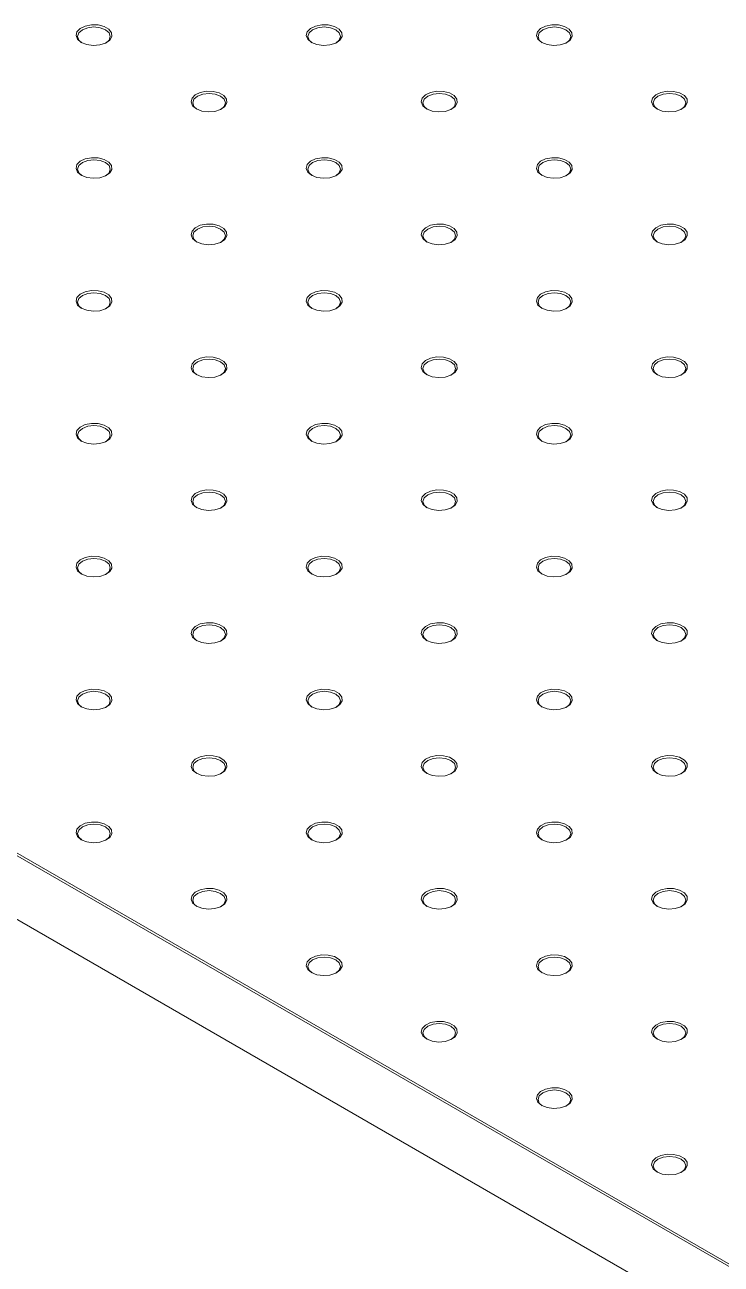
# Model space of a CAD drawing. Header units: inches. Extents: x 0.1 to 10.9, y 0 to 8.5.
# Drawn here: x 8.123 to 8.512, y 6.978 to 7.671 of the extents above; entities that cross this region are included whole.
import ezdxf

# ---------------------------------------------------------------- set-up
doc = ezdxf.new("R2010")
doc.units = ezdxf.units.IN
doc.header["$MEASUREMENT"] = 0

msp = doc.modelspace()

# ---------------------------------------------------------------- linework, layer by layer
at = {"color": 7, "linetype": 'Continuous', "lineweight": 18}
for p, q in [((9.63171, 6.33292), (7.33362, 7.65959)), ((7.33426, 7.6607), (9.63236, 6.33404)), ((7.33362, 7.62396), (9.63171, 6.29729)), ((9.63236, 6.29692), (7.33426, 7.62359))]:
    msp.add_line(p, q, dxfattribs=at)
at = {"color": 7, "linetype": 'Continuous', "lineweight": 18, "flags": 128}
for points in [[(8.15415, 7.66087), (8.15206, 7.66263), (8.15122, 7.6647), (8.15173, 7.66681), (8.15352, 7.66867), (8.15637, 7.67003), (8.15987, 7.67071), (8.16355, 7.67061), (8.16693, 7.66975), (8.16954, 7.66825), (8.17103, 7.6663), (8.1712, 7.66417), (8.17003, 7.66215), (8.16767, 7.66051), (8.16445, 7.65947), (8.16079, 7.65918), (8.1572, 7.65966), (8.15415, 7.66087)], [(8.28271, 7.66087), (8.28063, 7.66263), (8.27978, 7.6647), (8.28029, 7.66681), (8.28209, 7.66867), (8.28493, 7.67003), (8.28843, 7.67071), (8.29212, 7.67061), (8.2955, 7.66975), (8.29811, 7.66825), (8.2996, 7.6663), (8.29977, 7.66417), (8.29859, 7.66215), (8.29624, 7.66051), (8.29301, 7.65947), (8.28935, 7.65918), (8.28576, 7.65966), (8.28271, 7.66087)], [(8.41128, 7.66087), (8.40919, 7.66263), (8.40835, 7.6647), (8.40886, 7.66681), (8.41065, 7.66867), (8.41349, 7.67003), (8.417, 7.67071), (8.42068, 7.67061), (8.42406, 7.66975), (8.42667, 7.66825), (8.42816, 7.6663), (8.42833, 7.66417), (8.42716, 7.66215), (8.4248, 7.66051), (8.42158, 7.65947), (8.41792, 7.65918), (8.41433, 7.65966), (8.41128, 7.66087)], [(8.16802, 7.66068), (8.16969, 7.66221), (8.17039, 7.66423), (8.16969, 7.66624), (8.16771, 7.66796), (8.16475, 7.6691), (8.16125, 7.6695), (8.15776, 7.6691), (8.15479, 7.66796), (8.15281, 7.66624), (8.15212, 7.66423), (8.15281, 7.66221), (8.15449, 7.66068)], [(8.29659, 7.66068), (8.29826, 7.66221), (8.29895, 7.66423), (8.29826, 7.66624), (8.29628, 7.66796), (8.29331, 7.6691), (8.28982, 7.6695), (8.28632, 7.6691), (8.28336, 7.66796), (8.28138, 7.66624), (8.28068, 7.66423), (8.28138, 7.66221), (8.28305, 7.66068)], [(8.42515, 7.66068), (8.42682, 7.66221), (8.42752, 7.66423), (8.42682, 7.66624), (8.42484, 7.66796), (8.42188, 7.6691), (8.41838, 7.6695), (8.41489, 7.6691), (8.41192, 7.66796), (8.40994, 7.66624), (8.40925, 7.66423), (8.40994, 7.66221), (8.41162, 7.66068)], [(8.21843, 7.62376), (8.21635, 7.62552), (8.2155, 7.62759), (8.21601, 7.6297), (8.21781, 7.63156), (8.22065, 7.63293), (8.22415, 7.6336), (8.22784, 7.6335), (8.23121, 7.63264), (8.23382, 7.63114), (8.23531, 7.62919), (8.23548, 7.62706), (8.23431, 7.62504), (8.23195, 7.6234), (8.22873, 7.62236), (8.22507, 7.62207), (8.22148, 7.62255), (8.21843, 7.62376)], [(8.2323, 7.62357), (8.23398, 7.6251), (8.23467, 7.62712), (8.23398, 7.62913), (8.232, 7.63085), (8.22903, 7.63199), (8.22554, 7.63239), (8.22204, 7.63199), (8.21908, 7.63085), (8.21709, 7.62913), (8.2164, 7.62712), (8.21709, 7.6251), (8.21877, 7.62357)], [(8.347, 7.62376), (8.34491, 7.62552), (8.34407, 7.62759), (8.34458, 7.6297), (8.34637, 7.63156), (8.34921, 7.63293), (8.35271, 7.6336), (8.3564, 7.6335), (8.35978, 7.63264), (8.36239, 7.63114), (8.36388, 7.62919), (8.36405, 7.62706), (8.36288, 7.62504), (8.36052, 7.6234), (8.35729, 7.62236), (8.35364, 7.62207), (8.35004, 7.62255), (8.347, 7.62376)], [(8.36087, 7.62357), (8.36254, 7.6251), (8.36324, 7.62712), (8.36254, 7.62913), (8.36056, 7.63085), (8.3576, 7.63199), (8.3541, 7.63239), (8.3506, 7.63199), (8.34764, 7.63085), (8.34566, 7.62913), (8.34496, 7.62712), (8.34566, 7.6251), (8.34733, 7.62357)], [(8.47556, 7.62376), (8.47348, 7.62552), (8.47263, 7.62759), (8.47314, 7.6297), (8.47494, 7.63156), (8.47778, 7.63293), (8.48128, 7.6336), (8.48497, 7.6335), (8.48834, 7.63264), (8.49095, 7.63114), (8.49244, 7.62919), (8.49261, 7.62706), (8.49144, 7.62504), (8.48908, 7.6234), (8.48586, 7.62236), (8.4822, 7.62207), (8.47861, 7.62255), (8.47556, 7.62376)], [(8.48943, 7.62357), (8.49111, 7.6251), (8.4918, 7.62712), (8.49111, 7.62913), (8.48913, 7.63085), (8.48616, 7.63199), (8.48267, 7.63239), (8.47917, 7.63199), (8.4762, 7.63085), (8.47422, 7.62913), (8.47353, 7.62712), (8.47422, 7.6251), (8.4759, 7.62357)], [(8.15415, 7.58665), (8.15206, 7.58841), (8.15122, 7.59048), (8.15173, 7.59259), (8.15352, 7.59445), (8.15637, 7.59582), (8.15987, 7.59649), (8.16355, 7.59639), (8.16693, 7.59553), (8.16954, 7.59403), (8.17103, 7.59208), (8.1712, 7.58995), (8.17003, 7.58793), (8.16767, 7.58629), (8.16445, 7.58525), (8.16079, 7.58496), (8.1572, 7.58544), (8.15415, 7.58665)], [(8.16802, 7.58646), (8.16969, 7.58799), (8.17039, 7.59001), (8.16969, 7.59203), (8.16771, 7.59374), (8.16475, 7.59488), (8.16125, 7.59528), (8.15776, 7.59488), (8.15479, 7.59374), (8.15281, 7.59203), (8.15212, 7.59001), (8.15281, 7.58799), (8.15449, 7.58646)], [(8.28271, 7.58665), (8.28063, 7.58841), (8.27978, 7.59048), (8.28029, 7.59259), (8.28209, 7.59445), (8.28493, 7.59582), (8.28843, 7.59649), (8.29212, 7.59639), (8.2955, 7.59553), (8.29811, 7.59403), (8.2996, 7.59208), (8.29977, 7.58995), (8.29859, 7.58793), (8.29624, 7.58629), (8.29301, 7.58525), (8.28935, 7.58496), (8.28576, 7.58544), (8.28271, 7.58665)], [(8.29659, 7.58646), (8.29826, 7.58799), (8.29895, 7.59001), (8.29826, 7.59203), (8.29628, 7.59374), (8.29331, 7.59488), (8.28982, 7.59528), (8.28632, 7.59488), (8.28336, 7.59374), (8.28138, 7.59203), (8.28068, 7.59001), (8.28138, 7.58799), (8.28305, 7.58646)], [(8.41128, 7.58665), (8.40919, 7.58841), (8.40835, 7.59048), (8.40886, 7.59259), (8.41065, 7.59445), (8.41349, 7.59582), (8.417, 7.59649), (8.42068, 7.59639), (8.42406, 7.59553), (8.42667, 7.59403), (8.42816, 7.59208), (8.42833, 7.58995), (8.42716, 7.58793), (8.4248, 7.58629), (8.42158, 7.58525), (8.41792, 7.58496), (8.41433, 7.58544), (8.41128, 7.58665)], [(8.42515, 7.58646), (8.42682, 7.58799), (8.42752, 7.59001), (8.42682, 7.59203), (8.42484, 7.59374), (8.42188, 7.59488), (8.41838, 7.59528), (8.41489, 7.59488), (8.41192, 7.59374), (8.40994, 7.59203), (8.40925, 7.59001), (8.40994, 7.58799), (8.41162, 7.58646)], [(8.21843, 7.54954), (8.21635, 7.5513), (8.2155, 7.55337), (8.21601, 7.55548), (8.21781, 7.55734), (8.22065, 7.55871), (8.22415, 7.55938), (8.22784, 7.55928), (8.23121, 7.55842), (8.23382, 7.55692), (8.23531, 7.55497), (8.23548, 7.55284), (8.23431, 7.55082), (8.23195, 7.54918), (8.22873, 7.54814), (8.22507, 7.54785), (8.22148, 7.54833), (8.21843, 7.54954)], [(8.2323, 7.54935), (8.23398, 7.55088), (8.23467, 7.5529), (8.23398, 7.55492), (8.232, 7.55663), (8.22903, 7.55777), (8.22554, 7.55817), (8.22204, 7.55777), (8.21908, 7.55663), (8.21709, 7.55492), (8.2164, 7.5529), (8.21709, 7.55088), (8.21877, 7.54935)], [(8.347, 7.54954), (8.34491, 7.5513), (8.34407, 7.55337), (8.34458, 7.55548), (8.34637, 7.55734), (8.34921, 7.55871), (8.35271, 7.55938), (8.3564, 7.55928), (8.35978, 7.55842), (8.36239, 7.55692), (8.36388, 7.55497), (8.36405, 7.55284), (8.36288, 7.55082), (8.36052, 7.54918), (8.35729, 7.54814), (8.35364, 7.54785), (8.35004, 7.54833), (8.347, 7.54954)], [(8.36087, 7.54935), (8.36254, 7.55088), (8.36324, 7.5529), (8.36254, 7.55492), (8.36056, 7.55663), (8.3576, 7.55777), (8.3541, 7.55817), (8.3506, 7.55777), (8.34764, 7.55663), (8.34566, 7.55492), (8.34496, 7.5529), (8.34566, 7.55088), (8.34733, 7.54935)], [(8.47556, 7.54954), (8.47348, 7.5513), (8.47263, 7.55337), (8.47314, 7.55548), (8.47494, 7.55734), (8.47778, 7.55871), (8.48128, 7.55938), (8.48497, 7.55928), (8.48834, 7.55842), (8.49095, 7.55692), (8.49244, 7.55497), (8.49261, 7.55284), (8.49144, 7.55082), (8.48908, 7.54918), (8.48586, 7.54814), (8.4822, 7.54785), (8.47861, 7.54833), (8.47556, 7.54954)], [(8.48943, 7.54935), (8.49111, 7.55088), (8.4918, 7.5529), (8.49111, 7.55492), (8.48913, 7.55663), (8.48616, 7.55777), (8.48267, 7.55817), (8.47917, 7.55777), (8.4762, 7.55663), (8.47422, 7.55492), (8.47353, 7.5529), (8.47422, 7.55088), (8.4759, 7.54935)], [(8.15415, 7.51243), (8.15206, 7.51419), (8.15122, 7.51626), (8.15173, 7.51837), (8.15352, 7.52024), (8.15637, 7.5216), (8.15987, 7.52227), (8.16355, 7.52218), (8.16693, 7.52131), (8.16954, 7.51981), (8.17103, 7.51786), (8.1712, 7.51573), (8.17003, 7.51371), (8.16767, 7.51207), (8.16445, 7.51103), (8.16079, 7.51074), (8.1572, 7.51123), (8.15415, 7.51243)], [(8.16802, 7.51224), (8.16969, 7.51377), (8.17039, 7.51579), (8.16969, 7.51781), (8.16771, 7.51952), (8.16475, 7.52066), (8.16125, 7.52106), (8.15776, 7.52066), (8.15479, 7.51952), (8.15281, 7.51781), (8.15212, 7.51579), (8.15281, 7.51377), (8.15449, 7.51224)], [(8.28271, 7.51243), (8.28063, 7.51419), (8.27978, 7.51626), (8.28029, 7.51837), (8.28209, 7.52024), (8.28493, 7.5216), (8.28843, 7.52227), (8.29212, 7.52218), (8.2955, 7.52131), (8.29811, 7.51981), (8.2996, 7.51786), (8.29977, 7.51573), (8.29859, 7.51371), (8.29624, 7.51207), (8.29301, 7.51103), (8.28935, 7.51074), (8.28576, 7.51123), (8.28271, 7.51243)], [(8.29659, 7.51224), (8.29826, 7.51377), (8.29895, 7.51579), (8.29826, 7.51781), (8.29628, 7.51952), (8.29331, 7.52066), (8.28982, 7.52106), (8.28632, 7.52066), (8.28336, 7.51952), (8.28138, 7.51781), (8.28068, 7.51579), (8.28138, 7.51377), (8.28305, 7.51224)], [(8.41128, 7.51243), (8.40919, 7.51419), (8.40835, 7.51626), (8.40886, 7.51837), (8.41065, 7.52024), (8.41349, 7.5216), (8.417, 7.52227), (8.42068, 7.52218), (8.42406, 7.52131), (8.42667, 7.51981), (8.42816, 7.51786), (8.42833, 7.51573), (8.42716, 7.51371), (8.4248, 7.51207), (8.42158, 7.51103), (8.41792, 7.51074), (8.41433, 7.51123), (8.41128, 7.51243)], [(8.42515, 7.51224), (8.42682, 7.51377), (8.42752, 7.51579), (8.42682, 7.51781), (8.42484, 7.51952), (8.42188, 7.52066), (8.41838, 7.52106), (8.41489, 7.52066), (8.41192, 7.51952), (8.40994, 7.51781), (8.40925, 7.51579), (8.40994, 7.51377), (8.41162, 7.51224)], [(8.21843, 7.47532), (8.21635, 7.47708), (8.2155, 7.47915), (8.21601, 7.48126), (8.21781, 7.48313), (8.22065, 7.48449), (8.22415, 7.48516), (8.22784, 7.48507), (8.23121, 7.48421), (8.23382, 7.4827), (8.23531, 7.48075), (8.23548, 7.47862), (8.23431, 7.4766), (8.23195, 7.47496), (8.22873, 7.47392), (8.22507, 7.47363), (8.22148, 7.47412), (8.21843, 7.47532)], [(8.2323, 7.47514), (8.23398, 7.47666), (8.23467, 7.47868), (8.23398, 7.4807), (8.232, 7.48241), (8.22903, 7.48355), (8.22554, 7.48395), (8.22204, 7.48355), (8.21908, 7.48241), (8.21709, 7.4807), (8.2164, 7.47868), (8.21709, 7.47666), (8.21877, 7.47514)], [(8.347, 7.47532), (8.34491, 7.47708), (8.34407, 7.47915), (8.34458, 7.48126), (8.34637, 7.48313), (8.34921, 7.48449), (8.35271, 7.48516), (8.3564, 7.48507), (8.35978, 7.48421), (8.36239, 7.4827), (8.36388, 7.48075), (8.36405, 7.47862), (8.36288, 7.4766), (8.36052, 7.47496), (8.35729, 7.47392), (8.35364, 7.47363), (8.35004, 7.47412), (8.347, 7.47532)], [(8.36087, 7.47514), (8.36254, 7.47666), (8.36324, 7.47868), (8.36254, 7.4807), (8.36056, 7.48241), (8.3576, 7.48355), (8.3541, 7.48395), (8.3506, 7.48355), (8.34764, 7.48241), (8.34566, 7.4807), (8.34496, 7.47868), (8.34566, 7.47666), (8.34733, 7.47514)], [(8.47556, 7.47532), (8.47348, 7.47708), (8.47263, 7.47915), (8.47314, 7.48126), (8.47494, 7.48313), (8.47778, 7.48449), (8.48128, 7.48516), (8.48497, 7.48507), (8.48834, 7.48421), (8.49095, 7.4827), (8.49244, 7.48075), (8.49261, 7.47862), (8.49144, 7.4766), (8.48908, 7.47496), (8.48586, 7.47392), (8.4822, 7.47363), (8.47861, 7.47412), (8.47556, 7.47532)], [(8.48943, 7.47514), (8.49111, 7.47666), (8.4918, 7.47868), (8.49111, 7.4807), (8.48913, 7.48241), (8.48616, 7.48355), (8.48267, 7.48395), (8.47917, 7.48355), (8.4762, 7.48241), (8.47422, 7.4807), (8.47353, 7.47868), (8.47422, 7.47666), (8.4759, 7.47514)], [(8.15415, 7.43821), (8.15206, 7.43997), (8.15122, 7.44204), (8.15173, 7.44415), (8.15352, 7.44602), (8.15637, 7.44738), (8.15987, 7.44806), (8.16355, 7.44796), (8.16693, 7.4471), (8.16954, 7.44559), (8.17103, 7.44364), (8.1712, 7.44151), (8.17003, 7.43949), (8.16767, 7.43785), (8.16445, 7.43681), (8.16079, 7.43652), (8.1572, 7.43701), (8.15415, 7.43821)], [(8.16802, 7.43803), (8.16969, 7.43955), (8.17039, 7.44157), (8.16969, 7.44359), (8.16771, 7.4453), (8.16475, 7.44644), (8.16125, 7.44684), (8.15776, 7.44644), (8.15479, 7.4453), (8.15281, 7.44359), (8.15212, 7.44157), (8.15281, 7.43955), (8.15449, 7.43803)], [(8.28271, 7.43821), (8.28063, 7.43997), (8.27978, 7.44204), (8.28029, 7.44415), (8.28209, 7.44602), (8.28493, 7.44738), (8.28843, 7.44806), (8.29212, 7.44796), (8.2955, 7.4471), (8.29811, 7.44559), (8.2996, 7.44364), (8.29977, 7.44151), (8.29859, 7.43949), (8.29624, 7.43785), (8.29301, 7.43681), (8.28935, 7.43652), (8.28576, 7.43701), (8.28271, 7.43821)], [(8.29659, 7.43803), (8.29826, 7.43955), (8.29895, 7.44157), (8.29826, 7.44359), (8.29628, 7.4453), (8.29331, 7.44644), (8.28982, 7.44684), (8.28632, 7.44644), (8.28336, 7.4453), (8.28138, 7.44359), (8.28068, 7.44157), (8.28138, 7.43955), (8.28305, 7.43803)], [(8.41128, 7.43821), (8.40919, 7.43997), (8.40835, 7.44204), (8.40886, 7.44415), (8.41065, 7.44602), (8.41349, 7.44738), (8.417, 7.44806), (8.42068, 7.44796), (8.42406, 7.4471), (8.42667, 7.44559), (8.42816, 7.44364), (8.42833, 7.44151), (8.42716, 7.43949), (8.4248, 7.43785), (8.42158, 7.43681), (8.41792, 7.43652), (8.41433, 7.43701), (8.41128, 7.43821)], [(8.42515, 7.43803), (8.42682, 7.43955), (8.42752, 7.44157), (8.42682, 7.44359), (8.42484, 7.4453), (8.42188, 7.44644), (8.41838, 7.44684), (8.41489, 7.44644), (8.41192, 7.4453), (8.40994, 7.44359), (8.40925, 7.44157), (8.40994, 7.43955), (8.41162, 7.43803)], [(8.21843, 7.4011), (8.21635, 7.40286), (8.2155, 7.40493), (8.21601, 7.40704), (8.21781, 7.40891), (8.22065, 7.41027), (8.22415, 7.41095), (8.22784, 7.41085), (8.23121, 7.40999), (8.23382, 7.40848), (8.23531, 7.40653), (8.23548, 7.4044), (8.23431, 7.40238), (8.23195, 7.40074), (8.22873, 7.3997), (8.22507, 7.39941), (8.22148, 7.3999), (8.21843, 7.4011)], [(8.2323, 7.40092), (8.23398, 7.40244), (8.23467, 7.40446), (8.23398, 7.40648), (8.232, 7.40819), (8.22903, 7.40933), (8.22554, 7.40973), (8.22204, 7.40933), (8.21908, 7.40819), (8.21709, 7.40648), (8.2164, 7.40446), (8.21709, 7.40244), (8.21877, 7.40092)], [(8.347, 7.4011), (8.34491, 7.40286), (8.34407, 7.40493), (8.34458, 7.40704), (8.34637, 7.40891), (8.34921, 7.41027), (8.35271, 7.41095), (8.3564, 7.41085), (8.35978, 7.40999), (8.36239, 7.40848), (8.36388, 7.40653), (8.36405, 7.4044), (8.36288, 7.40238), (8.36052, 7.40074), (8.35729, 7.3997), (8.35364, 7.39941), (8.35004, 7.3999), (8.347, 7.4011)], [(8.36087, 7.40092), (8.36254, 7.40244), (8.36324, 7.40446), (8.36254, 7.40648), (8.36056, 7.40819), (8.3576, 7.40933), (8.3541, 7.40973), (8.3506, 7.40933), (8.34764, 7.40819), (8.34566, 7.40648), (8.34496, 7.40446), (8.34566, 7.40244), (8.34733, 7.40092)], [(8.47556, 7.4011), (8.47348, 7.40286), (8.47263, 7.40493), (8.47314, 7.40704), (8.47494, 7.40891), (8.47778, 7.41027), (8.48128, 7.41095), (8.48497, 7.41085), (8.48834, 7.40999), (8.49095, 7.40848), (8.49244, 7.40653), (8.49261, 7.4044), (8.49144, 7.40238), (8.48908, 7.40074), (8.48586, 7.3997), (8.4822, 7.39941), (8.47861, 7.3999), (8.47556, 7.4011)], [(8.48943, 7.40092), (8.49111, 7.40244), (8.4918, 7.40446), (8.49111, 7.40648), (8.48913, 7.40819), (8.48616, 7.40933), (8.48267, 7.40973), (8.47917, 7.40933), (8.4762, 7.40819), (8.47422, 7.40648), (8.47353, 7.40446), (8.47422, 7.40244), (8.4759, 7.40092)], [(8.15415, 7.36399), (8.15206, 7.36575), (8.15122, 7.36782), (8.15173, 7.36994), (8.15352, 7.3718), (8.15637, 7.37316), (8.15987, 7.37384), (8.16355, 7.37374), (8.16693, 7.37288), (8.16954, 7.37137), (8.17103, 7.36942), (8.1712, 7.36729), (8.17003, 7.36527), (8.16767, 7.36363), (8.16445, 7.36259), (8.16079, 7.3623), (8.1572, 7.36279), (8.15415, 7.36399)], [(8.28271, 7.36399), (8.28063, 7.36575), (8.27978, 7.36782), (8.28029, 7.36994), (8.28209, 7.3718), (8.28493, 7.37316), (8.28843, 7.37384), (8.29212, 7.37374), (8.2955, 7.37288), (8.29811, 7.37137), (8.2996, 7.36942), (8.29977, 7.36729), (8.29859, 7.36527), (8.29624, 7.36363), (8.29301, 7.36259), (8.28935, 7.3623), (8.28576, 7.36279), (8.28271, 7.36399)], [(8.41128, 7.36399), (8.40919, 7.36575), (8.40835, 7.36782), (8.40886, 7.36994), (8.41065, 7.3718), (8.41349, 7.37316), (8.417, 7.37384), (8.42068, 7.37374), (8.42406, 7.37288), (8.42667, 7.37137), (8.42816, 7.36942), (8.42833, 7.36729), (8.42716, 7.36527), (8.4248, 7.36363), (8.42158, 7.36259), (8.41792, 7.3623), (8.41433, 7.36279), (8.41128, 7.36399)], [(8.16802, 7.36381), (8.16969, 7.36533), (8.17039, 7.36735), (8.16969, 7.36937), (8.16771, 7.37108), (8.16475, 7.37222), (8.16125, 7.37262), (8.15776, 7.37222), (8.15479, 7.37108), (8.15281, 7.36937), (8.15212, 7.36735), (8.15281, 7.36533), (8.15449, 7.36381)], [(8.29659, 7.36381), (8.29826, 7.36533), (8.29895, 7.36735), (8.29826, 7.36937), (8.29628, 7.37108), (8.29331, 7.37222), (8.28982, 7.37262), (8.28632, 7.37222), (8.28336, 7.37108), (8.28138, 7.36937), (8.28068, 7.36735), (8.28138, 7.36533), (8.28305, 7.36381)], [(8.42515, 7.36381), (8.42682, 7.36533), (8.42752, 7.36735), (8.42682, 7.36937), (8.42484, 7.37108), (8.42188, 7.37222), (8.41838, 7.37262), (8.41489, 7.37222), (8.41192, 7.37108), (8.40994, 7.36937), (8.40925, 7.36735), (8.40994, 7.36533), (8.41162, 7.36381)], [(8.21843, 7.32688), (8.21635, 7.32864), (8.2155, 7.33072), (8.21601, 7.33283), (8.21781, 7.33469), (8.22065, 7.33605), (8.22415, 7.33673), (8.22784, 7.33663), (8.23121, 7.33577), (8.23382, 7.33426), (8.23531, 7.33231), (8.23548, 7.33018), (8.23431, 7.32816), (8.23195, 7.32652), (8.22873, 7.32548), (8.22507, 7.32519), (8.22148, 7.32568), (8.21843, 7.32688)], [(8.2323, 7.3267), (8.23398, 7.32822), (8.23467, 7.33024), (8.23398, 7.33226), (8.232, 7.33397), (8.22903, 7.33511), (8.22554, 7.33552), (8.22204, 7.33511), (8.21908, 7.33397), (8.21709, 7.33226), (8.2164, 7.33024), (8.21709, 7.32822), (8.21877, 7.3267)], [(8.347, 7.32688), (8.34491, 7.32864), (8.34407, 7.33072), (8.34458, 7.33283), (8.34637, 7.33469), (8.34921, 7.33605), (8.35271, 7.33673), (8.3564, 7.33663), (8.35978, 7.33577), (8.36239, 7.33426), (8.36388, 7.33231), (8.36405, 7.33018), (8.36288, 7.32816), (8.36052, 7.32652), (8.35729, 7.32548), (8.35364, 7.32519), (8.35004, 7.32568), (8.347, 7.32688)], [(8.36087, 7.3267), (8.36254, 7.32822), (8.36324, 7.33024), (8.36254, 7.33226), (8.36056, 7.33397), (8.3576, 7.33511), (8.3541, 7.33552), (8.3506, 7.33511), (8.34764, 7.33397), (8.34566, 7.33226), (8.34496, 7.33024), (8.34566, 7.32822), (8.34733, 7.3267)], [(8.47556, 7.32688), (8.47348, 7.32864), (8.47263, 7.33072), (8.47314, 7.33283), (8.47494, 7.33469), (8.47778, 7.33605), (8.48128, 7.33673), (8.48497, 7.33663), (8.48834, 7.33577), (8.49095, 7.33426), (8.49244, 7.33231), (8.49261, 7.33018), (8.49144, 7.32816), (8.48908, 7.32652), (8.48586, 7.32548), (8.4822, 7.32519), (8.47861, 7.32568), (8.47556, 7.32688)], [(8.48943, 7.3267), (8.49111, 7.32822), (8.4918, 7.33024), (8.49111, 7.33226), (8.48913, 7.33397), (8.48616, 7.33511), (8.48267, 7.33552), (8.47917, 7.33511), (8.4762, 7.33397), (8.47422, 7.33226), (8.47353, 7.33024), (8.47422, 7.32822), (8.4759, 7.3267)], [(8.15415, 7.28977), (8.15206, 7.29153), (8.15122, 7.29361), (8.15173, 7.29572), (8.15352, 7.29758), (8.15637, 7.29894), (8.15987, 7.29962), (8.16355, 7.29952), (8.16693, 7.29866), (8.16954, 7.29715), (8.17103, 7.2952), (8.1712, 7.29307), (8.17003, 7.29105), (8.16767, 7.28941), (8.16445, 7.28838), (8.16079, 7.28808), (8.1572, 7.28857), (8.15415, 7.28977)], [(8.16802, 7.28959), (8.16969, 7.29111), (8.17039, 7.29313), (8.16969, 7.29515), (8.16771, 7.29686), (8.16475, 7.298), (8.16125, 7.29841), (8.15776, 7.298), (8.15479, 7.29686), (8.15281, 7.29515), (8.15212, 7.29313), (8.15281, 7.29111), (8.15449, 7.28959)], [(8.28271, 7.28977), (8.28063, 7.29153), (8.27978, 7.29361), (8.28029, 7.29572), (8.28209, 7.29758), (8.28493, 7.29894), (8.28843, 7.29962), (8.29212, 7.29952), (8.2955, 7.29866), (8.29811, 7.29715), (8.2996, 7.2952), (8.29977, 7.29307), (8.29859, 7.29105), (8.29624, 7.28941), (8.29301, 7.28838), (8.28935, 7.28808), (8.28576, 7.28857), (8.28271, 7.28977)], [(8.29659, 7.28959), (8.29826, 7.29111), (8.29895, 7.29313), (8.29826, 7.29515), (8.29628, 7.29686), (8.29331, 7.298), (8.28982, 7.29841), (8.28632, 7.298), (8.28336, 7.29686), (8.28138, 7.29515), (8.28068, 7.29313), (8.28138, 7.29111), (8.28305, 7.28959)], [(8.41128, 7.28977), (8.40919, 7.29153), (8.40835, 7.29361), (8.40886, 7.29572), (8.41065, 7.29758), (8.41349, 7.29894), (8.417, 7.29962), (8.42068, 7.29952), (8.42406, 7.29866), (8.42667, 7.29715), (8.42816, 7.2952), (8.42833, 7.29307), (8.42716, 7.29105), (8.4248, 7.28941), (8.42158, 7.28838), (8.41792, 7.28808), (8.41433, 7.28857), (8.41128, 7.28977)], [(8.42515, 7.28959), (8.42682, 7.29111), (8.42752, 7.29313), (8.42682, 7.29515), (8.42484, 7.29686), (8.42188, 7.298), (8.41838, 7.29841), (8.41489, 7.298), (8.41192, 7.29686), (8.40994, 7.29515), (8.40925, 7.29313), (8.40994, 7.29111), (8.41162, 7.28959)], [(8.21843, 7.25266), (8.21635, 7.25442), (8.2155, 7.2565), (8.21601, 7.25861), (8.21781, 7.26047), (8.22065, 7.26183), (8.22415, 7.26251), (8.22784, 7.26241), (8.23121, 7.26155), (8.23382, 7.26004), (8.23531, 7.25809), (8.23548, 7.25596), (8.23431, 7.25394), (8.23195, 7.2523), (8.22873, 7.25127), (8.22507, 7.25097), (8.22148, 7.25146), (8.21843, 7.25266)], [(8.347, 7.25266), (8.34491, 7.25442), (8.34407, 7.2565), (8.34458, 7.25861), (8.34637, 7.26047), (8.34921, 7.26183), (8.35271, 7.26251), (8.3564, 7.26241), (8.35978, 7.26155), (8.36239, 7.26004), (8.36388, 7.25809), (8.36405, 7.25596), (8.36288, 7.25394), (8.36052, 7.2523), (8.35729, 7.25127), (8.35364, 7.25097), (8.35004, 7.25146), (8.347, 7.25266)], [(8.47556, 7.25266), (8.47348, 7.25442), (8.47263, 7.2565), (8.47314, 7.25861), (8.47494, 7.26047), (8.47778, 7.26183), (8.48128, 7.26251), (8.48497, 7.26241), (8.48834, 7.26155), (8.49095, 7.26004), (8.49244, 7.25809), (8.49261, 7.25596), (8.49144, 7.25394), (8.48908, 7.2523), (8.48586, 7.25127), (8.4822, 7.25097), (8.47861, 7.25146), (8.47556, 7.25266)], [(8.2323, 7.25248), (8.23398, 7.254), (8.23467, 7.25602), (8.23398, 7.25804), (8.232, 7.25975), (8.22903, 7.26089), (8.22554, 7.2613), (8.22204, 7.26089), (8.21908, 7.25975), (8.21709, 7.25804), (8.2164, 7.25602), (8.21709, 7.254), (8.21877, 7.25248)], [(8.36087, 7.25248), (8.36254, 7.254), (8.36324, 7.25602), (8.36254, 7.25804), (8.36056, 7.25975), (8.3576, 7.26089), (8.3541, 7.2613), (8.3506, 7.26089), (8.34764, 7.25975), (8.34566, 7.25804), (8.34496, 7.25602), (8.34566, 7.254), (8.34733, 7.25248)], [(8.48943, 7.25248), (8.49111, 7.254), (8.4918, 7.25602), (8.49111, 7.25804), (8.48913, 7.25975), (8.48616, 7.26089), (8.48267, 7.2613), (8.47917, 7.26089), (8.4762, 7.25975), (8.47422, 7.25804), (8.47353, 7.25602), (8.47422, 7.254), (8.4759, 7.25248)], [(8.15415, 7.21555), (8.15206, 7.21731), (8.15122, 7.21939), (8.15173, 7.2215), (8.15352, 7.22336), (8.15637, 7.22472), (8.15987, 7.2254), (8.16355, 7.2253), (8.16693, 7.22444), (8.16954, 7.22293), (8.17103, 7.22098), (8.1712, 7.21885), (8.17003, 7.21683), (8.16767, 7.21519), (8.16445, 7.21416), (8.16079, 7.21386), (8.1572, 7.21435), (8.15415, 7.21555)], [(8.16802, 7.21537), (8.16969, 7.21689), (8.17039, 7.21891), (8.16969, 7.22093), (8.16771, 7.22264), (8.16475, 7.22379), (8.16125, 7.22419), (8.15776, 7.22379), (8.15479, 7.22264), (8.15281, 7.22093), (8.15212, 7.21891), (8.15281, 7.21689), (8.15449, 7.21537)], [(8.28271, 7.21555), (8.28063, 7.21731), (8.27978, 7.21939), (8.28029, 7.2215), (8.28209, 7.22336), (8.28493, 7.22472), (8.28843, 7.2254), (8.29212, 7.2253), (8.2955, 7.22444), (8.29811, 7.22293), (8.2996, 7.22098), (8.29977, 7.21885), (8.29859, 7.21683), (8.29624, 7.21519), (8.29301, 7.21416), (8.28935, 7.21386), (8.28576, 7.21435), (8.28271, 7.21555)], [(8.29659, 7.21537), (8.29826, 7.21689), (8.29895, 7.21891), (8.29826, 7.22093), (8.29628, 7.22264), (8.29331, 7.22379), (8.28982, 7.22419), (8.28632, 7.22379), (8.28336, 7.22264), (8.28138, 7.22093), (8.28068, 7.21891), (8.28138, 7.21689), (8.28305, 7.21537)], [(8.41128, 7.21555), (8.40919, 7.21731), (8.40835, 7.21939), (8.40886, 7.2215), (8.41065, 7.22336), (8.41349, 7.22472), (8.417, 7.2254), (8.42068, 7.2253), (8.42406, 7.22444), (8.42667, 7.22293), (8.42816, 7.22098), (8.42833, 7.21885), (8.42716, 7.21683), (8.4248, 7.21519), (8.42158, 7.21416), (8.41792, 7.21386), (8.41433, 7.21435), (8.41128, 7.21555)], [(8.42515, 7.21537), (8.42682, 7.21689), (8.42752, 7.21891), (8.42682, 7.22093), (8.42484, 7.22264), (8.42188, 7.22379), (8.41838, 7.22419), (8.41489, 7.22379), (8.41192, 7.22264), (8.40994, 7.22093), (8.40925, 7.21891), (8.40994, 7.21689), (8.41162, 7.21537)], [(8.21843, 7.17844), (8.21635, 7.1802), (8.2155, 7.18228), (8.21601, 7.18439), (8.21781, 7.18625), (8.22065, 7.18761), (8.22415, 7.18829), (8.22784, 7.18819), (8.23121, 7.18733), (8.23382, 7.18582), (8.23531, 7.18387), (8.23548, 7.18174), (8.23431, 7.17972), (8.23195, 7.17808), (8.22873, 7.17705), (8.22507, 7.17675), (8.22148, 7.17724), (8.21843, 7.17844)], [(8.2323, 7.17826), (8.23398, 7.17978), (8.23467, 7.1818), (8.23398, 7.18382), (8.232, 7.18553), (8.22903, 7.18668), (8.22554, 7.18708), (8.22204, 7.18668), (8.21908, 7.18553), (8.21709, 7.18382), (8.2164, 7.1818), (8.21709, 7.17978), (8.21877, 7.17826)], [(8.347, 7.17844), (8.34491, 7.1802), (8.34407, 7.18228), (8.34458, 7.18439), (8.34637, 7.18625), (8.34921, 7.18761), (8.35271, 7.18829), (8.3564, 7.18819), (8.35978, 7.18733), (8.36239, 7.18582), (8.36388, 7.18387), (8.36405, 7.18174), (8.36288, 7.17972), (8.36052, 7.17808), (8.35729, 7.17705), (8.35364, 7.17675), (8.35004, 7.17724), (8.347, 7.17844)], [(8.36087, 7.17826), (8.36254, 7.17978), (8.36324, 7.1818), (8.36254, 7.18382), (8.36056, 7.18553), (8.3576, 7.18668), (8.3541, 7.18708), (8.3506, 7.18668), (8.34764, 7.18553), (8.34566, 7.18382), (8.34496, 7.1818), (8.34566, 7.17978), (8.34733, 7.17826)], [(8.47556, 7.17844), (8.47348, 7.1802), (8.47263, 7.18228), (8.47314, 7.18439), (8.47494, 7.18625), (8.47778, 7.18761), (8.48128, 7.18829), (8.48497, 7.18819), (8.48834, 7.18733), (8.49095, 7.18582), (8.49244, 7.18387), (8.49261, 7.18174), (8.49144, 7.17972), (8.48908, 7.17808), (8.48586, 7.17705), (8.4822, 7.17675), (8.47861, 7.17724), (8.47556, 7.17844)], [(8.48943, 7.17826), (8.49111, 7.17978), (8.4918, 7.1818), (8.49111, 7.18382), (8.48913, 7.18553), (8.48616, 7.18668), (8.48267, 7.18708), (8.47917, 7.18668), (8.4762, 7.18553), (8.47422, 7.18382), (8.47353, 7.1818), (8.47422, 7.17978), (8.4759, 7.17826)], [(8.28271, 7.14134), (8.28063, 7.14309), (8.27978, 7.14517), (8.28029, 7.14728), (8.28209, 7.14914), (8.28493, 7.1505), (8.28843, 7.15118), (8.29212, 7.15108), (8.2955, 7.15022), (8.29811, 7.14871), (8.2996, 7.14676), (8.29977, 7.14463), (8.29859, 7.14261), (8.29624, 7.14097), (8.29301, 7.13994), (8.28935, 7.13964), (8.28576, 7.14013), (8.28271, 7.14134)], [(8.29659, 7.14115), (8.29826, 7.14268), (8.29895, 7.14469), (8.29826, 7.14671), (8.29628, 7.14842), (8.29331, 7.14957), (8.28982, 7.14997), (8.28632, 7.14957), (8.28336, 7.14842), (8.28138, 7.14671), (8.28068, 7.14469), (8.28138, 7.14268), (8.28305, 7.14115)], [(8.41128, 7.14134), (8.40919, 7.14309), (8.40835, 7.14517), (8.40886, 7.14728), (8.41065, 7.14914), (8.41349, 7.1505), (8.417, 7.15118), (8.42068, 7.15108), (8.42406, 7.15022), (8.42667, 7.14871), (8.42816, 7.14676), (8.42833, 7.14463), (8.42716, 7.14261), (8.4248, 7.14097), (8.42158, 7.13994), (8.41792, 7.13964), (8.41433, 7.14013), (8.41128, 7.14134)], [(8.42515, 7.14115), (8.42682, 7.14268), (8.42752, 7.14469), (8.42682, 7.14671), (8.42484, 7.14842), (8.42188, 7.14957), (8.41838, 7.14997), (8.41489, 7.14957), (8.41192, 7.14842), (8.40994, 7.14671), (8.40925, 7.14469), (8.40994, 7.14268), (8.41162, 7.14115)], [(8.347, 7.10423), (8.34491, 7.10598), (8.34407, 7.10806), (8.34458, 7.11017), (8.34637, 7.11203), (8.34921, 7.11339), (8.35271, 7.11407), (8.3564, 7.11397), (8.35978, 7.11311), (8.36239, 7.1116), (8.36388, 7.10965), (8.36405, 7.10753), (8.36288, 7.1055), (8.36052, 7.10386), (8.35729, 7.10283), (8.35364, 7.10253), (8.35004, 7.10302), (8.347, 7.10423)], [(8.36087, 7.10404), (8.36254, 7.10557), (8.36324, 7.10758), (8.36254, 7.1096), (8.36056, 7.11131), (8.3576, 7.11246), (8.3541, 7.11286), (8.3506, 7.11246), (8.34764, 7.11131), (8.34566, 7.1096), (8.34496, 7.10758), (8.34566, 7.10557), (8.34733, 7.10404)], [(8.47556, 7.10423), (8.47348, 7.10598), (8.47263, 7.10806), (8.47314, 7.11017), (8.47494, 7.11203), (8.47778, 7.11339), (8.48128, 7.11407), (8.48497, 7.11397), (8.48834, 7.11311), (8.49095, 7.1116), (8.49244, 7.10965), (8.49261, 7.10753), (8.49144, 7.1055), (8.48908, 7.10386), (8.48586, 7.10283), (8.4822, 7.10253), (8.47861, 7.10302), (8.47556, 7.10423)], [(8.48943, 7.10404), (8.49111, 7.10557), (8.4918, 7.10758), (8.49111, 7.1096), (8.48913, 7.11131), (8.48616, 7.11246), (8.48267, 7.11286), (8.47917, 7.11246), (8.4762, 7.11131), (8.47422, 7.1096), (8.47353, 7.10758), (8.47422, 7.10557), (8.4759, 7.10404)], [(8.41128, 7.06712), (8.40919, 7.06887), (8.40835, 7.07095), (8.40886, 7.07306), (8.41065, 7.07492), (8.41349, 7.07628), (8.417, 7.07696), (8.42068, 7.07686), (8.42406, 7.076), (8.42667, 7.07449), (8.42816, 7.07254), (8.42833, 7.07042), (8.42716, 7.0684), (8.4248, 7.06676), (8.42158, 7.06572), (8.41792, 7.06542), (8.41433, 7.06591), (8.41128, 7.06712)], [(8.42515, 7.06693), (8.42682, 7.06846), (8.42752, 7.07047), (8.42682, 7.07249), (8.42484, 7.0742), (8.42188, 7.07535), (8.41838, 7.07575), (8.41489, 7.07535), (8.41192, 7.0742), (8.40994, 7.07249), (8.40925, 7.07047), (8.40994, 7.06846), (8.41162, 7.06693)], [(8.47556, 7.03001), (8.47348, 7.03177), (8.47263, 7.03384), (8.47314, 7.03595), (8.47494, 7.03781), (8.47778, 7.03917), (8.48128, 7.03985), (8.48497, 7.03975), (8.48834, 7.03889), (8.49095, 7.03738), (8.49244, 7.03544), (8.49261, 7.03331), (8.49144, 7.03129), (8.48908, 7.02965), (8.48586, 7.02861), (8.4822, 7.02831), (8.47861, 7.0288), (8.47556, 7.03001)], [(8.48943, 7.02982), (8.49111, 7.03135), (8.4918, 7.03337), (8.49111, 7.03538), (8.48913, 7.03709), (8.48616, 7.03824), (8.48267, 7.03864), (8.47917, 7.03824), (8.4762, 7.03709), (8.47422, 7.03538), (8.47353, 7.03337), (8.47422, 7.03135), (8.4759, 7.02982)]]:
    msp.add_lwpolyline(points, dxfattribs=at)

doc.saveas('drawing.dxf')
